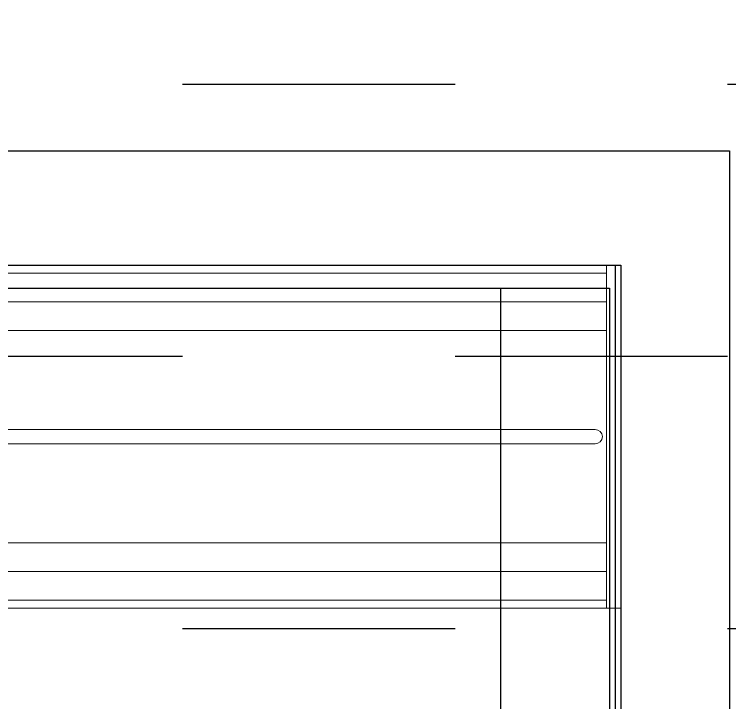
# Model space of a CAD drawing. Header units: millimetres. Extents: x 12325263 to 13848842, y -1463133 to 573208.
# Drawn here: x 12568896 to 12570147, y -846902 to -845698 of the extents above; entities that cross this region are included whole.
import ezdxf
from ezdxf.xclip import XClip

# ---------------------------------------------------------------- set-up
doc = ezdxf.new("R2010")
doc.units = ezdxf.units.MM
doc.header["$LTSCALE"] = 1000
doc.header["$XCLIPFRAME"] = 0
for name, color, linetype in [('A-WALL', 5, 'Continuous'), ('fur202301', 252, 'Continuous'), ('WALL', 5, 'Continuous'), ('WALL-SHATCH', 8, 'Continuous'), ('建筑-楼板开洞', 251, 'Continuous')]:
    doc.layers.add(name, color=color, linetype=linetype)

# ---------------------------------------------------------------- blocks, each defined once
blk = doc.blocks.new('adgshg13-A$C7F010FC0')
at = {"layer": 'WALL-SHATCH'}
h = blk.add_hatch(color=256, dxfattribs=at)
h.dxf.hatch_style = 1
h.paths.add_polyline_path([(-60384.2, -16880.9), (-763.2, 197.5), (12587.6, -13153.3), (12587.6, -157996), (-162964.9, -188820.4), (-171262.4, -180522.9), (-171262.4, -31310.9), (-150707.2, -10755.7), (-131860.1, -7980.9), (-99162.4, -7980.9), (-99162.4, -4980.9), (-76620.4, -4980.9), (-70107.7, -16880.9)], flags=16)
h.paths.add_polyline_path([(-60091.2, -16380.9), (-646.9, 646.9), (12987.6, -12987.6), (12987.6, -158331.9), (-163100.6, -189250.4), (-171662.4, -180688.6), (-171662.4, -31145.2), (-150777.9, -10260.7), (-131896.7, -7480.9), (-99562.4, -7480.9), (-99562.4, -4580.9), (-76365.6, -4580.9), (-69907.5, -16380.9)])
blk = doc.blocks.new('A$C4C7A72D3')
at = {"layer": 'WALL', "color": 1}
blk.add_blockref('adgshg13-A$C7F010FC0', (210433, 205503.6), dxfattribs=at)
blk = doc.blocks.new('*U1453')
for points in [[(-2153, -720), (-2153, -760), (-950, -760), (-950, -2860.1), (0, -2860.1), (0, -20), (0, 0), (-2153, 0), (-2153, -20), (-2153, -210), (-2168, -210), (-2168, -720), (-910, -720), (-910, -2820.1), (-40, -2820.1), (-40, -20), (-2153, -20), (-2153, -210)], [(-2153, -210), (-40, -210)]]:
    blk.add_lwpolyline(points)
blk = doc.blocks.new('*U1653')
at = {"color": 8, "lineweight": 5, "ltscale": 20}
blk.add_lwpolyline([(2729.9, -600), (2729.9, 0), (179.9, 0), (179.9, -600), (2729.9, -600), (2704.9, -600), (2704.9, -14.1), (2704.9, 0), (2704.9, -14.1), (204.9, -14.1), (204.9, 0), (204.9, -600), (204.9, -585.9), (2704.9, -585.9), (2704.9, -535.9), (204.9, -535.9), (204.9, -485.9), (2704.9, -485.9), (2704.9, -114.1), (204.9, -114.1), (204.9, -64.1), (2704.9, -64.1)], dxfattribs=at)
blk.add_lwpolyline([(2684.9, -312.5, 1), (2684.9, -287.5), (224.9, -287.5, 1), (224.9, -312.5)], format="xyb", close=True, dxfattribs=at)
blk = doc.blocks.new('sdfgsdffhg')
at = {"layer": 'fur202301', "xscale": -1, "rotation": 270}
blk.add_blockref('*U1453', (-11127.1, 27920.1, 0), dxfattribs=at)
at = {"layer": 'fur202301', "rotation": 180}
blk.add_blockref('*U1653', (-10947.2, 27320.2), dxfattribs=at)

msp = doc.modelspace()

# ---------------------------------------------------------------- block references
ref = msp.add_blockref('A$C4C7A72D3', (12385714.9, -906209.5), dxfattribs=dict(rotation=350.041249254255))
XClip(ref).set_block_clipping_path([(223442.8584877662, 85923.1187333744), (220542.7961432356, 85923.1422391906), (220542.8579492103, 89292.823275506), (211526.9150355905, 89292.8101311298), (210631.4331447985, 94392.8080583527), (206113.3685902953, 94392.8025418455), (206001.4315187763, 95030.3127344656), (204376.2826588508, 94744.9613686837), (203364.4570056833, 100506.9030052917), (197947.3947122637, 99555.7482674252), (192482.3428474721, 130679.4765393781), (190118.7804593667, 130264.4504016289), (191623.4071957469, 121695.6427078634), (177046.6486519482, 119136.2011700841), (175707.6223907359, 126760.8483765714), (173902.988371335, 128026.4039125028), (169528.3854461554, 127258.2903269802), (169070.0967394859, 129868.3614864857), (163308.2517458182, 128856.6693391807), (163766.52659606, 126246.6171700556), (159679.1795131005, 125528.9180921423), (170669.6888374612, 62935.797914044), (167222.1989369914, 62330.4650948944), (167939.7759490944, 58243.6808593175), (171386.9528796654, 58848.2912487988), (172857.0656793863, 50477.0032648193), (165962.5026008021, 49266.4230898353), (168037.7813034765, 37447.1796448426), (140649.9584970828, 32638.2390106404), (115387.9799239188, 28202.5781787895), (95598.7254695911, 140907.4332163476), (226939.476109907, 163968.8668500402), (240128.6952811591, 88852.8973128139)])

# ---------------------------------------------------------------- next in the draw order: hatches: boundary and pattern name
at = {"layer": '建筑-楼板开洞'}
h = msp.add_hatch(dxfattribs=at)
h.set_pattern_fill('DASH', color=256, scale=500)
h.set_pattern_definition([(0, (0, 0), (476.25, 476.25), [476.25, -476.25])])
h.paths.add_polyline_path([(12597696.7, -842386.8), (12590696.8, -842386.9), (12590697.1, -843986.8), (12595796.8, -843986.9), (12595797.1, -849736.9), (12588796.8, -849736.8), (12588796.8, -851936.8), (12564896.8, -851936.8), (12564896.8, -816186.8), (12568846.8, -816186.8), (12568846.8, -816040), (12568846.8, -807536.8), (12574696.8, -807536.8), (12574696.8, -810386.8), (12575896.8, -810386.8), (12579055.2, -810386.8), (12580496.9, -811828.2), (12580696.9, -819086.9), (12595696.9, -819086.7), (12595696.9, -812786.8), (12597696.7, -812786.8)])

# ---------------------------------------------------------------- next in the draw order: block references
msp.add_blockref('sdfgsdffhg', (12581083.9, -874056.8, 0))

# ---------------------------------------------------------------- next in the draw order: linework, layer by layer
at = {"layer": 'A-WALL'}
for p, q in [((12567096.8, -845936.6), (12570146.8, -845936.6)), ((12570146.8, -845936.6), (12570146.8, -849186.6)), ((12567096.8, -846136.6), (12569946.8, -846136.6)), ((12569946.8, -846136.6), (12569946.8, -849286.6))]:
    msp.add_line(p, q, dxfattribs=at)

doc.saveas('drawing.dxf')
